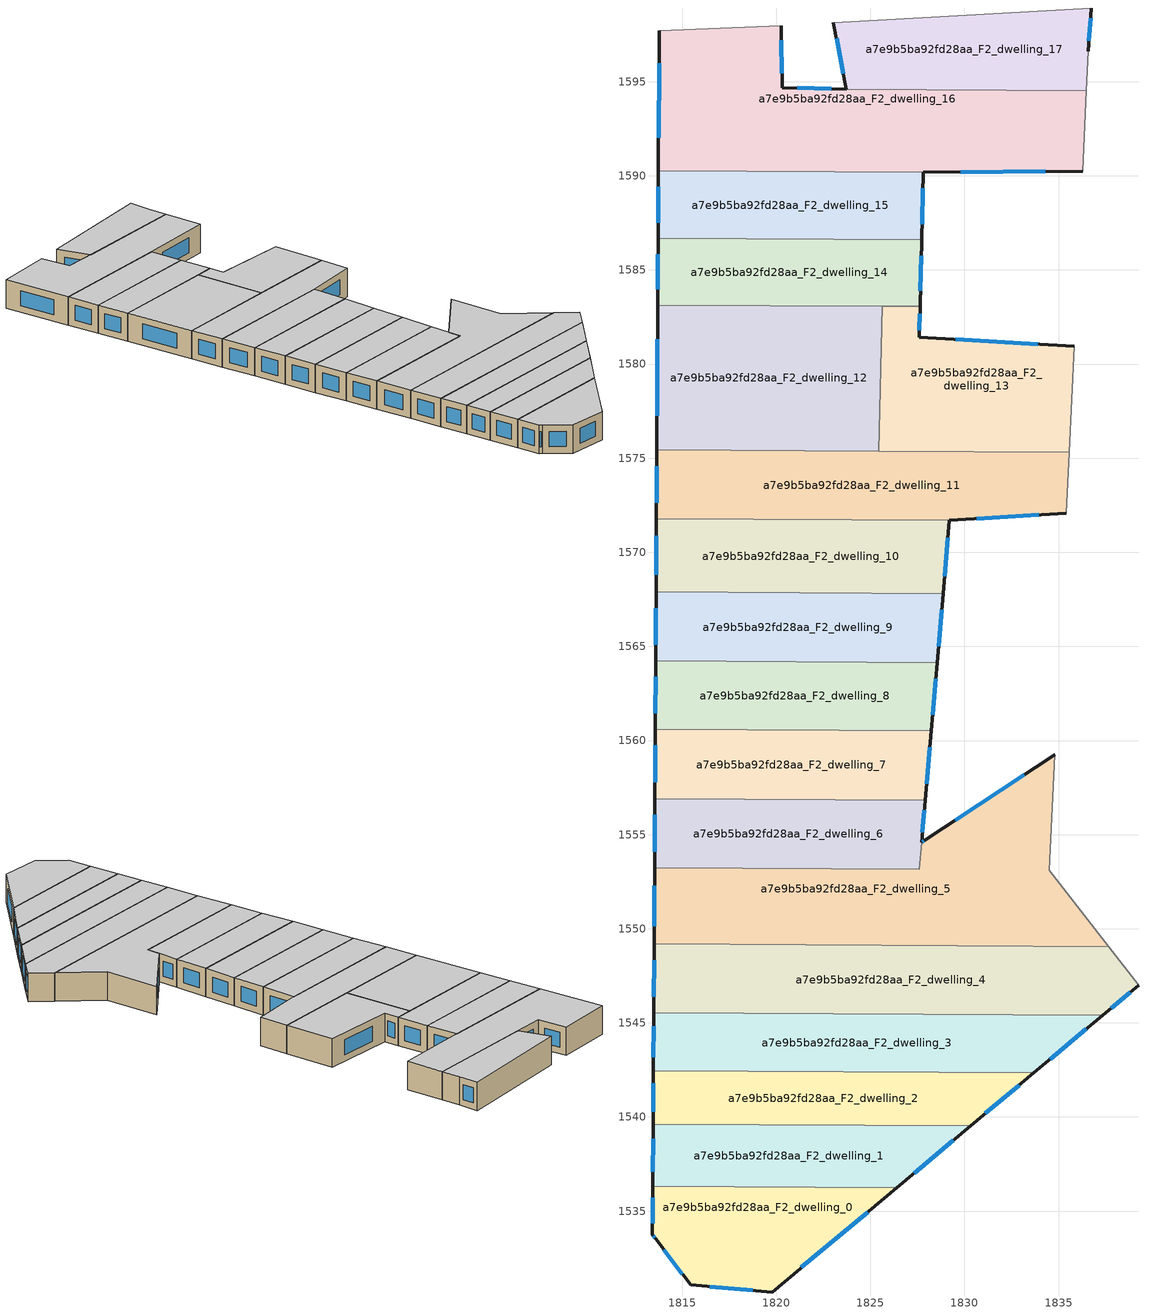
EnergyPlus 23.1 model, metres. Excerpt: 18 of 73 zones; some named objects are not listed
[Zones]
a7e9b5ba92fd28aa_F2_dwelling_0
 floor to a7e9b5ba92fd28aa_F1_dwelling_0 (EU_floor_Construction): 1826.41,1536.25 1819.78,1530.7 1815.46,1531.08 1813.6,1533.53 1813.43,1533.74 1813.44,1536.33 z6
 wall outside (EU_wall_Construction): 1813.44,1536.33 1813.43,1533.74 1813.6,1533.53 1815.46,1531.08 1819.78,1530.7 1826.41,1536.25 z6:9
 wall to a7e9b5ba92fd28aa_F2_dwelling_1 (EU_wall_Construction): 1826.41,1536.25 1813.44,1536.33 z6:9
 window (EU_Window_Construction): 1821.34,1532.01 1824.85,1534.95 / 1816.47,1530.99 1818.77,1530.79 / 1814.03,1532.95 1815.02,1531.65 / 1813.47,1533.69 1813.56,1533.58 / 1813.44,1535.72 1813.43,1534.35 z6.7:8.3
 ceiling to a7e9b5ba92fd28aa_F3_dwelling_0 (EU_floor_Construction): 1826.41,1536.25 1813.44,1536.33 1813.43,1533.74 1813.6,1533.53 1815.46,1531.08 1819.78,1530.7 z9
a7e9b5ba92fd28aa_F2_dwelling_1
 floor to a7e9b5ba92fd28aa_F1_dwelling_1 (EU_floor_Construction): 1830.33,1539.53 1826.41,1536.25 1813.44,1536.33 1813.46,1539.63 z6
 wall outside (EU_wall_Construction): 1826.41,1536.25 1830.33,1539.53 / 1813.46,1539.63 1813.44,1536.33 z6:9
 wall to a7e9b5ba92fd28aa_F2_dwelling_2 (EU_wall_Construction): 1830.33,1539.53 1813.46,1539.63 z6:9
 window (EU_Window_Construction): 1827.33,1537.02 1829.41,1538.76 / 1813.46,1538.85 1813.45,1537.1 z6.7:8.3
 ceiling to a7e9b5ba92fd28aa_F3_dwelling_1 (EU_floor_Construction): 1830.33,1539.53 1813.46,1539.63 1813.44,1536.33 1826.41,1536.25 z9
a7e9b5ba92fd28aa_F2_dwelling_10
 floor to a7e9b5ba92fd28aa_F1_dwelling_10 (EU_floor_Construction): 1829.2,1571.69 1828.87,1567.8 1813.62,1567.89 1813.64,1571.78 z6
 wall outside (EU_wall_Construction): 1813.64,1571.78 1813.62,1567.89 / 1828.87,1567.8 1829.2,1571.69 z6:9
 wall to a7e9b5ba92fd28aa_F2_dwelling_9 (EU_wall_Construction): 1813.62,1567.89 1828.87,1567.8 z6:9
 wall to a7e9b5ba92fd28aa_F2_dwelling_11 (EU_wall_Construction): 1829.2,1571.69 1813.64,1571.78 z6:9
 window (EU_Window_Construction): 1813.64,1570.87 1813.63,1568.8 / 1828.94,1568.72 1829.12,1570.78 z6.7:8.3
 ceiling to a7e9b5ba92fd28aa_F3_dwelling_10 (EU_floor_Construction): 1828.87,1567.8 1829.2,1571.69 1813.64,1571.78 1813.62,1567.89 z9
a7e9b5ba92fd28aa_F2_dwelling_11
 floor to a7e9b5ba92fd28aa_F1_dwelling_11 (EU_floor_Construction): 1835.57,1575.32 1835.41,1572.08 1829.2,1571.69 1813.64,1571.78 1813.66,1575.44 z6
 wall outside (EU_wall_Construction): 1829.2,1571.69 1835.41,1572.08 / 1813.66,1575.44 1813.64,1571.78 z6:9
 wall adiabatic (EU_wall_Construction): 1835.41,1572.08 1835.57,1575.32 z6:9
 wall to a7e9b5ba92fd28aa_F2_dwelling_12 (EU_wall_Construction): 1825.45,1575.37 1813.66,1575.44 z6:9
 wall to a7e9b5ba92fd28aa_F2_dwelling_13 (EU_wall_Construction): 1835.57,1575.32 1825.45,1575.38 z6:9
 window (EU_Window_Construction): 1830.66,1571.78 1833.95,1571.99 / 1813.66,1574.58 1813.65,1572.64 z6.7:8.3
 ceiling to a7e9b5ba92fd28aa_F3_dwelling_11 (EU_floor_Construction): 1835.41,1572.08 1835.57,1575.32 1813.66,1575.44 1813.64,1571.78 1829.2,1571.69 z9
a7e9b5ba92fd28aa_F2_dwelling_12
 floor to a7e9b5ba92fd28aa_F1_dwelling_12 (EU_floor_Construction): 1825.64,1583.07 1825.45,1575.38 1813.66,1575.44 1813.71,1583.14 z6
 wall outside (EU_wall_Construction): 1813.71,1583.14 1813.66,1575.44 z6:9
 wall to a7e9b5ba92fd28aa_F2_dwelling_13 (EU_wall_Construction): 1825.45,1575.38 1825.64,1583.07 z6:9
 wall to a7e9b5ba92fd28aa_F2_dwelling_14 (EU_wall_Construction): 1825.64,1583.07 1813.71,1583.14 z6:9
 window (EU_Window_Construction): 1813.7,1581.33 1813.67,1577.25 z6.7:8.3
 ceiling to a7e9b5ba92fd28aa_F3_dwelling_12 (EU_floor_Construction): 1825.45,1575.38 1825.64,1583.07 1813.71,1583.14 1813.66,1575.44 z9
a7e9b5ba92fd28aa_F2_dwelling_13
 floor to a7e9b5ba92fd28aa_F1_dwelling_13 (EU_floor_Construction): 1835.84,1580.96 1835.57,1575.32 1825.45,1575.38 1825.64,1583.07 1827.64,1583.06 1827.6,1581.42 z6
 wall outside (EU_wall_Construction): 1835.84,1580.96 1827.6,1581.42 1827.64,1583.06 z6:9
 wall adiabatic (EU_wall_Construction): 1835.57,1575.32 1835.84,1580.96 z6:9
 wall to a7e9b5ba92fd28aa_F2_dwelling_14 (EU_wall_Construction): 1827.64,1583.06 1825.64,1583.07 z6:9
 window (EU_Window_Construction): 1827.61,1581.8 1827.63,1582.67 / 1833.9,1581.06 1829.54,1581.31 z6.7:8.3
 ceiling to a7e9b5ba92fd28aa_F3_dwelling_13 (EU_floor_Construction): 1835.57,1575.32 1835.84,1580.96 1827.6,1581.42 1827.64,1583.06 1825.64,1583.07 1825.45,1575.38 z9
a7e9b5ba92fd28aa_F2_dwelling_14
 floor to a7e9b5ba92fd28aa_F1_dwelling_14 (EU_floor_Construction): 1827.73,1586.59 1827.64,1583.06 1813.71,1583.14 1813.73,1586.67 z6
 wall outside (EU_wall_Construction): 1813.73,1586.67 1813.71,1583.14 / 1827.64,1583.06 1827.73,1586.59 z6:9
 wall to a7e9b5ba92fd28aa_F2_dwelling_15 (EU_wall_Construction): 1827.73,1586.59 1813.73,1586.67 z6:9
 window (EU_Window_Construction): 1813.72,1585.84 1813.71,1583.97 / 1827.66,1583.89 1827.71,1585.76 z6.7:8.3
 ceiling to a7e9b5ba92fd28aa_F3_dwelling_14 (EU_floor_Construction): 1827.64,1583.06 1827.73,1586.59 1813.73,1586.67 1813.71,1583.14 z9
a7e9b5ba92fd28aa_F2_dwelling_15
 floor to a7e9b5ba92fd28aa_F1_dwelling_15 (EU_floor_Construction): 1827.82,1590.18 1827.73,1586.59 1813.73,1586.67 1813.75,1590.26 z6
 wall outside (EU_wall_Construction): 1813.75,1590.26 1813.73,1586.67 / 1827.73,1586.59 1827.82,1590.18 z6:9
 wall to a7e9b5ba92fd28aa_F2_dwelling_16 (EU_wall_Construction): 1827.82,1590.18 1813.75,1590.26 z6:9
 window (EU_Window_Construction): 1813.74,1589.42 1813.73,1587.51 / 1827.75,1587.44 1827.8,1589.34 z6.7:8.3
 ceiling to a7e9b5ba92fd28aa_F3_dwelling_15 (EU_floor_Construction): 1827.73,1586.59 1827.82,1590.18 1813.75,1590.26 1813.73,1586.67 z9
a7e9b5ba92fd28aa_F2_dwelling_16
 floor to a7e9b5ba92fd28aa_F1_dwelling_16 (EU_floor_Construction): 1836.48,1594.53 1836.28,1590.25 1827.82,1590.18 1813.75,1590.26 1813.79,1597.72 1820.27,1597.98 1820.32,1594.68 1823.73,1594.6 z6
 wall outside (EU_wall_Construction): 1813.79,1597.72 1813.75,1590.26 / 1823.73,1594.6 1820.32,1594.68 1820.27,1597.98 / 1827.82,1590.18 1836.28,1590.25 z6:9
 wall adiabatic (EU_wall_Construction): 1820.27,1597.98 1813.79,1597.72 / 1836.28,1590.25 1836.48,1594.53 z6:9
 wall to a7e9b5ba92fd28aa_F2_dwelling_17 (EU_wall_Construction): 1836.48,1594.53 1823.73,1594.6 z6:9
 window (EU_Window_Construction): 1813.78,1595.97 1813.76,1592.01 / 1820.31,1595.46 1820.28,1597.2 / 1822.93,1594.62 1821.12,1594.67 / 1829.81,1590.2 1834.29,1590.24 z6.7:8.3
 ceiling to a7e9b5ba92fd28aa_F3_dwelling_16 (EU_floor_Construction): 1836.28,1590.25 1836.48,1594.53 1823.73,1594.6 1820.32,1594.68 1820.27,1597.98 1813.79,1597.72 1813.75,1590.26 1827.82,1590.18 z9
a7e9b5ba92fd28aa_F2_dwelling_17
 floor to a7e9b5ba92fd28aa_F1_dwelling_17 (EU_floor_Construction): 1836.74,1598.91 1836.58,1596.63 1836.48,1594.53 1823.73,1594.6 1823.04,1598.13 z6
 wall outside (EU_wall_Construction): 1823.04,1598.13 1823.73,1594.6 / 1836.58,1596.63 1836.74,1598.91 z6:9
 wall adiabatic (EU_wall_Construction): 1836.48,1594.53 1836.58,1596.63 / 1836.74,1598.91 1823.04,1598.13 z6:9
 window (EU_Window_Construction): 1823.21,1597.3 1823.57,1595.43 / 1836.62,1597.16 1836.7,1598.38 z6.7:8.3
 ceiling to a7e9b5ba92fd28aa_F3_dwelling_17 (EU_floor_Construction): 1836.48,1594.53 1836.58,1596.63 1836.74,1598.91 1823.04,1598.13 1823.73,1594.6 z9
a7e9b5ba92fd28aa_F2_dwelling_2
 floor to a7e9b5ba92fd28aa_F1_dwelling_2 (EU_floor_Construction): 1833.69,1542.35 1830.33,1539.53 1813.46,1539.63 1813.48,1542.46 z6
 wall outside (EU_wall_Construction): 1830.33,1539.53 1833.69,1542.35 / 1813.48,1542.46 1813.46,1539.63 z6:9
 wall to a7e9b5ba92fd28aa_F2_dwelling_3 (EU_wall_Construction): 1833.69,1542.35 1813.48,1542.46 z6:9
 window (EU_Window_Construction): 1831.12,1540.19 1832.9,1541.68 / 1813.47,1541.79 1813.47,1540.29 z6.7:8.3
 ceiling to a7e9b5ba92fd28aa_F3_dwelling_2 (EU_floor_Construction): 1833.69,1542.35 1813.48,1542.46 1813.46,1539.63 1830.33,1539.53 z9
a7e9b5ba92fd28aa_F2_dwelling_3
 floor to a7e9b5ba92fd28aa_F1_dwelling_3 (EU_floor_Construction): 1837.34,1545.4 1833.69,1542.35 1813.48,1542.46 1813.49,1545.54 z6
 wall outside (EU_wall_Construction): 1813.49,1545.54 1813.48,1542.46 / 1833.69,1542.35 1837.34,1545.4 z6:9
 wall to a7e9b5ba92fd28aa_F2_dwelling_4 (EU_wall_Construction): 1837.34,1545.4 1813.49,1545.54 z6:9
 window (EU_Window_Construction): 1813.49,1544.81 1813.48,1543.18 / 1834.55,1543.06 1836.49,1544.69 z6.7:8.3
 ceiling to a7e9b5ba92fd28aa_F3_dwelling_3 (EU_floor_Construction): 1837.34,1545.4 1813.49,1545.54 1813.48,1542.46 1833.69,1542.35 z9
a7e9b5ba92fd28aa_F2_dwelling_4
 floor to a7e9b5ba92fd28aa_F1_dwelling_4 (EU_floor_Construction): 1837.66,1549.06 1839.25,1547 1837.34,1545.4 1813.49,1545.54 1813.52,1549.19 z6
 wall outside (EU_wall_Construction): 1837.34,1545.4 1839.25,1547 / 1813.52,1549.19 1813.49,1545.54 z6:9
 wall to a7e9b5ba92fd28aa_F2_dwelling_5 (EU_wall_Construction): 1837.66,1549.06 1813.52,1549.19 z6:9
 wall adiabatic (EU_wall_Construction): 1839.25,1547 1837.66,1549.06 z6:9
 window (EU_Window_Construction): 1837.79,1545.78 1838.8,1546.62 / 1813.51,1548.33 1813.5,1546.4 z6.7:8.3
 ceiling to a7e9b5ba92fd28aa_F3_dwelling_4 (EU_floor_Construction): 1839.25,1547 1837.66,1549.06 1813.52,1549.19 1813.49,1545.54 1837.34,1545.4 z9
a7e9b5ba92fd28aa_F2_dwelling_5
 floor to a7e9b5ba92fd28aa_F1_dwelling_5 (EU_floor_Construction): 1834.81,1559.24 1834.51,1553.11 1837.66,1549.06 1813.52,1549.19 1813.54,1553.23 1827.6,1553.15 1827.73,1554.59 1827.89,1554.7 z6
 wall outside (EU_wall_Construction): 1834.81,1559.24 1827.89,1554.7 1827.73,1554.59 / 1813.54,1553.23 1813.52,1549.19 z6:9
 wall adiabatic (EU_wall_Construction): 1837.66,1549.06 1834.51,1553.11 1834.81,1559.24 z6:9
 wall to a7e9b5ba92fd28aa_F2_dwelling_6 (EU_wall_Construction): 1827.73,1554.59 1827.6,1553.15 1813.54,1553.23 z6:9
 window (EU_Window_Construction): 1827.85,1554.67 1827.77,1554.62 / 1833.18,1558.17 1829.51,1555.76 / 1813.53,1552.28 1813.52,1550.14 z6.7:8.3
 ceiling to a7e9b5ba92fd28aa_F3_dwelling_5 (EU_floor_Construction): 1837.66,1549.06 1834.51,1553.11 1834.81,1559.24 1827.89,1554.7 1827.73,1554.59 1827.6,1553.15 1813.54,1553.23 1813.52,1549.19 z9
a7e9b5ba92fd28aa_F2_dwelling_6
 floor to a7e9b5ba92fd28aa_F1_dwelling_6 (EU_floor_Construction): 1827.92,1556.83 1827.73,1554.6 1827.6,1553.15 1813.54,1553.23 1813.56,1556.91 z6
 wall outside (EU_wall_Construction): 1813.56,1556.91 1813.54,1553.23 / 1827.73,1554.6 1827.92,1556.83 z6:9
 wall to a7e9b5ba92fd28aa_F2_dwelling_7 (EU_wall_Construction): 1827.92,1556.83 1813.56,1556.91 z6:9
 window (EU_Window_Construction): 1813.55,1556.04 1813.54,1554.09 / 1827.77,1555.12 1827.88,1556.3 z6.7:8.3
 ceiling to a7e9b5ba92fd28aa_F3_dwelling_6 (EU_floor_Construction): 1827.6,1553.15 1827.73,1554.6 1827.92,1556.83 1813.56,1556.91 1813.54,1553.23 z9
a7e9b5ba92fd28aa_F2_dwelling_7
 floor to a7e9b5ba92fd28aa_F1_dwelling_7 (EU_floor_Construction): 1828.24,1560.52 1827.92,1556.83 1813.56,1556.91 1813.58,1560.61 z6
 wall outside (EU_wall_Construction): 1827.92,1556.83 1828.24,1560.52 / 1813.58,1560.61 1813.56,1556.91 z6:9
 wall to a7e9b5ba92fd28aa_F2_dwelling_8 (EU_wall_Construction): 1828.24,1560.52 1813.58,1560.61 z6:9
 window (EU_Window_Construction): 1828,1557.7 1828.16,1559.66 / 1813.58,1559.74 1813.56,1557.78 z6.7:8.3
 ceiling to a7e9b5ba92fd28aa_F3_dwelling_7 (EU_floor_Construction): 1827.92,1556.83 1828.24,1560.52 1813.58,1560.61 1813.56,1556.91 z9
a7e9b5ba92fd28aa_F2_dwelling_8
 floor to a7e9b5ba92fd28aa_F1_dwelling_8 (EU_floor_Construction): 1828.55,1564.14 1828.24,1560.52 1813.58,1560.61 1813.6,1564.23 z6
 wall outside (EU_wall_Construction): 1813.6,1564.23 1813.58,1560.61 / 1828.24,1560.52 1828.55,1564.14 z6:9
 wall to a7e9b5ba92fd28aa_F2_dwelling_9 (EU_wall_Construction): 1828.55,1564.14 1813.6,1564.23 z6:9
 window (EU_Window_Construction): 1813.6,1563.38 1813.58,1561.46 / 1828.31,1561.37 1828.48,1563.29 z6.7:8.3
 ceiling to a7e9b5ba92fd28aa_F3_dwelling_8 (EU_floor_Construction): 1828.24,1560.52 1828.55,1564.14 1813.6,1564.23 1813.58,1560.61 z9
a7e9b5ba92fd28aa_F2_dwelling_9
 floor to a7e9b5ba92fd28aa_F1_dwelling_9 (EU_floor_Construction): 1828.87,1567.8 1828.55,1564.14 1813.6,1564.23 1813.62,1567.89 z6
 wall outside (EU_wall_Construction): 1813.62,1567.89 1813.6,1564.23 / 1828.55,1564.14 1828.87,1567.8 z6:9
 window (EU_Window_Construction): 1813.62,1567.03 1813.6,1565.09 / 1828.62,1565 1828.79,1566.95 z6.7:8.3
 ceiling to a7e9b5ba92fd28aa_F3_dwelling_9 (EU_floor_Construction): 1828.55,1564.14 1828.87,1567.8 1813.62,1567.89 1813.6,1564.23 z9
[Building]
EU S2 Campaign: North Axis=0; Terrain=City; Solar Distribution=FullExterior
[Site:Location]
Budapest.Ferenc.Liszt.Intl.AP: Latitude=47.437; Longitude=19.256; Time Zone=1; Elevation=185
[SizingPeriod:WeatherFileDays]
AnnualSizingPeriod: Begin Month=1; Begin Day of Month=1; End Month=12; End Day of Month=31; Day of Week for Start Day=Monday; Use Weather File Daylight Saving Period=No; Use Weather File Rain and Snow Indicators=No
[MATERIAL]
EU_InternalMass_Material: Roughness=MediumRough; Thickness=0.1; Conductivity=1; Density=1800; Specific Heat=900; Thermal Absorptance=0.9; Solar Absorptance=0.7; Visible Absorptance=0.7
[MATERIAL:NOMASS] Roughness=MediumRough; Thermal Absorptance=0.9; Solar Absorptance=0.7; Visible Absorptance=0.7
Name | Thermal Resistance
EU_wall_NoMass | 0.832559
EU_floor_NoMass | 0.872794
[WINDOWMATERIAL:SIMPLEGLAZINGSYSTEM]
EU_Window_SimpleGlazing: UFactor=2.79869; Solar Heat Gain Coefficient=0.75; Visible Transmittance=0.75
[CONSTRUCTION]
EU_wall_Construction: EU_wall_NoMass
EU_floor_Construction: EU_floor_NoMass
EU_Window_Construction: EU_Window_SimpleGlazing
EU_InternalMass_Construction: EU_InternalMass_Material
[ZONE] Type=1; Multiplier=1; Ceiling Height=autocalculate; Floor Area=autocalculate; Part of Total Floor Area=Yes
Name | Volume
a7e9b5ba92fd28aa_F2_dwelling_0 | 149.472
a7e9b5ba92fd28aa_F2_dwelling_1 | 147.722
a7e9b5ba92fd28aa_F2_dwelling_10 | 179.62
a7e9b5ba92fd28aa_F2_dwelling_11 | 235.896
a7e9b5ba92fd28aa_F2_dwelling_12 | 273.875
a7e9b5ba92fd28aa_F2_dwelling_13 | 189.644
a7e9b5ba92fd28aa_F2_dwelling_14 | 148.165
a7e9b5ba92fd28aa_F2_dwelling_15 | 151.334
a7e9b5ba92fd28aa_F2_dwelling_16 | 359.664
a7e9b5ba92fd28aa_F2_dwelling_17 | 157.065
a7e9b5ba92fd28aa_F2_dwelling_2 | 157.625
a7e9b5ba92fd28aa_F2_dwelling_3 | 203.384
a7e9b5ba92fd28aa_F2_dwelling_4 | 272.795
a7e9b5ba92fd28aa_F2_dwelling_5 | 351.172
a7e9b5ba92fd28aa_F2_dwelling_6 | 156.892
a7e9b5ba92fd28aa_F2_dwelling_7 | 160.934
a7e9b5ba92fd28aa_F2_dwelling_8 | 160.912
a7e9b5ba92fd28aa_F2_dwelling_9 | 165.909
[INTERNALMASS] Construction=EU_InternalMass_Construction
Name | Zone or ZoneList | Surface Area
a7e9b5ba92fd28aa_F2_dwelling_0_EU_InternalMass | a7e9b5ba92fd28aa_F2_dwelling_0 | 49.8254
a7e9b5ba92fd28aa_F2_dwelling_1_EU_InternalMass | a7e9b5ba92fd28aa_F2_dwelling_1 | 49.2408
a7e9b5ba92fd28aa_F2_dwelling_2_EU_InternalMass | a7e9b5ba92fd28aa_F2_dwelling_2 | 52.5412
a7e9b5ba92fd28aa_F2_dwelling_3_EU_InternalMass | a7e9b5ba92fd28aa_F2_dwelling_3 | 67.795
a7e9b5ba92fd28aa_F2_dwelling_4_EU_InternalMass | a7e9b5ba92fd28aa_F2_dwelling_4 | 90.9317
a7e9b5ba92fd28aa_F2_dwelling_5_EU_InternalMass | a7e9b5ba92fd28aa_F2_dwelling_5 | 117.059
a7e9b5ba92fd28aa_F2_dwelling_6_EU_InternalMass | a7e9b5ba92fd28aa_F2_dwelling_6 | 52.3005
a7e9b5ba92fd28aa_F2_dwelling_7_EU_InternalMass | a7e9b5ba92fd28aa_F2_dwelling_7 | 53.6468
a7e9b5ba92fd28aa_F2_dwelling_8_EU_InternalMass | a7e9b5ba92fd28aa_F2_dwelling_8 | 53.6375
a7e9b5ba92fd28aa_F2_dwelling_9_EU_InternalMass | a7e9b5ba92fd28aa_F2_dwelling_9 | 55.3032
a7e9b5ba92fd28aa_F2_dwelling_10_EU_InternalMass | a7e9b5ba92fd28aa_F2_dwelling_10 | 59.8733
a7e9b5ba92fd28aa_F2_dwelling_11_EU_InternalMass | a7e9b5ba92fd28aa_F2_dwelling_11 | 78.6321
a7e9b5ba92fd28aa_F2_dwelling_12_EU_InternalMass | a7e9b5ba92fd28aa_F2_dwelling_12 | 91.2872
a7e9b5ba92fd28aa_F2_dwelling_13_EU_InternalMass | a7e9b5ba92fd28aa_F2_dwelling_13 | 63.2181
a7e9b5ba92fd28aa_F2_dwelling_14_EU_InternalMass | a7e9b5ba92fd28aa_F2_dwelling_14 | 49.3883
a7e9b5ba92fd28aa_F2_dwelling_15_EU_InternalMass | a7e9b5ba92fd28aa_F2_dwelling_15 | 50.4448
a7e9b5ba92fd28aa_F2_dwelling_16_EU_InternalMass | a7e9b5ba92fd28aa_F2_dwelling_16 | 119.887
a7e9b5ba92fd28aa_F2_dwelling_17_EU_InternalMass | a7e9b5ba92fd28aa_F2_dwelling_17 | 52.3553
[OTHEREQUIPMENT] Fuel Type=Electricity; Design Level Calculation Method=Watts/Area; Power per Zone Floor Area=1; Fraction Latent=0; Fraction Radiant=0; Fraction Lost=0; Carbon Dioxide Generation Rate=0; EndUse Subcategory=EU_Step8_InternalGains
Name | Zone or ZoneList or Space or SpaceList | Schedule
EU_Step8_InternalGain_a7e9b5ba92fd28aa_F2_dwelling_0_f000 | a7e9b5ba92fd28aa_F2_dwelling_0 | EU_Step8_GainSchedule_a7e9b5ba92fd28aa_F2_dwelling_0_f000
EU_Step8_InternalGain_a7e9b5ba92fd28aa_F2_dwelling_1_f000 | a7e9b5ba92fd28aa_F2_dwelling_1 | EU_Step8_GainSchedule_a7e9b5ba92fd28aa_F2_dwelling_1_f000
EU_Step8_InternalGain_a7e9b5ba92fd28aa_F2_dwelling_2_f000 | a7e9b5ba92fd28aa_F2_dwelling_2 | EU_Step8_GainSchedule_a7e9b5ba92fd28aa_F2_dwelling_2_f000
EU_Step8_InternalGain_a7e9b5ba92fd28aa_F2_dwelling_3_f000 | a7e9b5ba92fd28aa_F2_dwelling_3 | EU_Step8_GainSchedule_a7e9b5ba92fd28aa_F2_dwelling_3_f000
EU_Step8_InternalGain_a7e9b5ba92fd28aa_F2_dwelling_4_f000 | a7e9b5ba92fd28aa_F2_dwelling_4 | EU_Step8_GainSchedule_a7e9b5ba92fd28aa_F2_dwelling_4_f000
EU_Step8_InternalGain_a7e9b5ba92fd28aa_F2_dwelling_5_f000 | a7e9b5ba92fd28aa_F2_dwelling_5 | EU_Step8_GainSchedule_a7e9b5ba92fd28aa_F2_dwelling_5_f000
EU_Step8_InternalGain_a7e9b5ba92fd28aa_F2_dwelling_6_f000 | a7e9b5ba92fd28aa_F2_dwelling_6 | EU_Step8_GainSchedule_a7e9b5ba92fd28aa_F2_dwelling_6_f000
EU_Step8_InternalGain_a7e9b5ba92fd28aa_F2_dwelling_7_f000 | a7e9b5ba92fd28aa_F2_dwelling_7 | EU_Step8_GainSchedule_a7e9b5ba92fd28aa_F2_dwelling_7_f000
EU_Step8_InternalGain_a7e9b5ba92fd28aa_F2_dwelling_8_f000 | a7e9b5ba92fd28aa_F2_dwelling_8 | EU_Step8_GainSchedule_a7e9b5ba92fd28aa_F2_dwelling_8_f000
EU_Step8_InternalGain_a7e9b5ba92fd28aa_F2_dwelling_9_f000 | a7e9b5ba92fd28aa_F2_dwelling_9 | EU_Step8_GainSchedule_a7e9b5ba92fd28aa_F2_dwelling_9_f000
EU_Step8_InternalGain_a7e9b5ba92fd28aa_F2_dwelling_10_f000 | a7e9b5ba92fd28aa_F2_dwelling_10 | EU_Step8_GainSchedule_a7e9b5ba92fd28aa_F2_dwelling_10_f000
EU_Step8_InternalGain_a7e9b5ba92fd28aa_F2_dwelling_11_f000 | a7e9b5ba92fd28aa_F2_dwelling_11 | EU_Step8_GainSchedule_a7e9b5ba92fd28aa_F2_dwelling_11_f000
EU_Step8_InternalGain_a7e9b5ba92fd28aa_F2_dwelling_12_f000 | a7e9b5ba92fd28aa_F2_dwelling_12 | EU_Step8_GainSchedule_a7e9b5ba92fd28aa_F2_dwelling_12_f000
EU_Step8_InternalGain_a7e9b5ba92fd28aa_F2_dwelling_13_f000 | a7e9b5ba92fd28aa_F2_dwelling_13 | EU_Step8_GainSchedule_a7e9b5ba92fd28aa_F2_dwelling_13_f000
EU_Step8_InternalGain_a7e9b5ba92fd28aa_F2_dwelling_14_f000 | a7e9b5ba92fd28aa_F2_dwelling_14 | EU_Step8_GainSchedule_a7e9b5ba92fd28aa_F2_dwelling_14_f000
EU_Step8_InternalGain_a7e9b5ba92fd28aa_F2_dwelling_15_f000 | a7e9b5ba92fd28aa_F2_dwelling_15 | EU_Step8_GainSchedule_a7e9b5ba92fd28aa_F2_dwelling_15_f000
EU_Step8_InternalGain_a7e9b5ba92fd28aa_F2_dwelling_16_f000 | a7e9b5ba92fd28aa_F2_dwelling_16 | EU_Step8_GainSchedule_a7e9b5ba92fd28aa_F2_dwelling_16_f000
EU_Step8_InternalGain_a7e9b5ba92fd28aa_F2_dwelling_17_f000 | a7e9b5ba92fd28aa_F2_dwelling_17 | EU_Step8_GainSchedule_a7e9b5ba92fd28aa_F2_dwelling_17_f000
[ZONEVENTILATION:DESIGNFLOWRATE] Schedule=EU_AlwaysOn; Design Flow Rate Calculation Method=AirChanges/Hour; Air Changes per Hour=0.475469; Ventilation Type=Natural; Fan Pressure Rise=0; Fan Total Efficiency=1; Constant Term Coefficient=1; Temperature Term Coefficient=0; Velocity Term Coefficient=0; Velocity Squared Term Coefficient=0; Minimum Indoor Temperature=-100; Maximum Indoor Temperature=100; Delta Temperature=-100; Minimum Outdoor Temperature=-100; Maximum Outdoor Temperature=100; Maximum Wind Speed=40
Name | Zone or ZoneList or Space or SpaceList
EU_ConstantAir_a7e9b5ba92fd28aa_F2_dwelling_0 | a7e9b5ba92fd28aa_F2_dwelling_0
EU_ConstantAir_a7e9b5ba92fd28aa_F2_dwelling_1 | a7e9b5ba92fd28aa_F2_dwelling_1
EU_ConstantAir_a7e9b5ba92fd28aa_F2_dwelling_2 | a7e9b5ba92fd28aa_F2_dwelling_2
EU_ConstantAir_a7e9b5ba92fd28aa_F2_dwelling_3 | a7e9b5ba92fd28aa_F2_dwelling_3
EU_ConstantAir_a7e9b5ba92fd28aa_F2_dwelling_4 | a7e9b5ba92fd28aa_F2_dwelling_4
EU_ConstantAir_a7e9b5ba92fd28aa_F2_dwelling_5 | a7e9b5ba92fd28aa_F2_dwelling_5
EU_ConstantAir_a7e9b5ba92fd28aa_F2_dwelling_6 | a7e9b5ba92fd28aa_F2_dwelling_6
EU_ConstantAir_a7e9b5ba92fd28aa_F2_dwelling_7 | a7e9b5ba92fd28aa_F2_dwelling_7
EU_ConstantAir_a7e9b5ba92fd28aa_F2_dwelling_8 | a7e9b5ba92fd28aa_F2_dwelling_8
EU_ConstantAir_a7e9b5ba92fd28aa_F2_dwelling_9 | a7e9b5ba92fd28aa_F2_dwelling_9
EU_ConstantAir_a7e9b5ba92fd28aa_F2_dwelling_10 | a7e9b5ba92fd28aa_F2_dwelling_10
EU_ConstantAir_a7e9b5ba92fd28aa_F2_dwelling_11 | a7e9b5ba92fd28aa_F2_dwelling_11
EU_ConstantAir_a7e9b5ba92fd28aa_F2_dwelling_12 | a7e9b5ba92fd28aa_F2_dwelling_12
EU_ConstantAir_a7e9b5ba92fd28aa_F2_dwelling_13 | a7e9b5ba92fd28aa_F2_dwelling_13
EU_ConstantAir_a7e9b5ba92fd28aa_F2_dwelling_14 | a7e9b5ba92fd28aa_F2_dwelling_14
EU_ConstantAir_a7e9b5ba92fd28aa_F2_dwelling_15 | a7e9b5ba92fd28aa_F2_dwelling_15
EU_ConstantAir_a7e9b5ba92fd28aa_F2_dwelling_16 | a7e9b5ba92fd28aa_F2_dwelling_16
EU_ConstantAir_a7e9b5ba92fd28aa_F2_dwelling_17 | a7e9b5ba92fd28aa_F2_dwelling_17
[HVACTEMPLATE:ZONE:IDEALLOADSAIRSYSTEM] System Availability Schedule=EU_AlwaysOn; Maximum Heating Supply Air Temperature=50; Minimum Cooling Supply Air Temperature=13; Maximum Heating Supply Air Humidity Ratio=0.0156; Minimum Cooling Supply Air Humidity Ratio=0.0077; Heating Limit=NoLimit; Cooling Limit=NoLimit; Heating Availability Schedule=EU_AlwaysOn; Cooling Availability Schedule=EU_CoolingOff; Dehumidification Control Type=ConstantSensibleHeatRatio; Cooling Sensible Heat Ratio=0.7; Dehumidification Setpoint=60; Humidification Control Type=None; Humidification Setpoint=30; Outdoor Air Method=None; Outdoor Air Flow Rate per Person=0.00944; Outdoor Air Flow Rate per Zone Floor Area=0; Outdoor Air Flow Rate per Zone=0; Demand Controlled Ventilation Type=None; Outdoor Air Economizer Type=NoEconomizer; Heat Recovery Type=None; Sensible Heat Recovery Effectiveness=0.7; Latent Heat Recovery Effectiveness=0.65
Name | Template Thermostat
a7e9b5ba92fd28aa_F2_dwelling_0 | EU_HeatOnly_a7e9b5ba92fd28aa_F2_dwelling_0
a7e9b5ba92fd28aa_F2_dwelling_1 | EU_HeatOnly_a7e9b5ba92fd28aa_F2_dwelling_1
a7e9b5ba92fd28aa_F2_dwelling_2 | EU_HeatOnly_a7e9b5ba92fd28aa_F2_dwelling_2
a7e9b5ba92fd28aa_F2_dwelling_3 | EU_HeatOnly_a7e9b5ba92fd28aa_F2_dwelling_3
a7e9b5ba92fd28aa_F2_dwelling_4 | EU_HeatOnly_a7e9b5ba92fd28aa_F2_dwelling_4
a7e9b5ba92fd28aa_F2_dwelling_5 | EU_HeatOnly_a7e9b5ba92fd28aa_F2_dwelling_5
a7e9b5ba92fd28aa_F2_dwelling_6 | EU_HeatOnly_a7e9b5ba92fd28aa_F2_dwelling_6
a7e9b5ba92fd28aa_F2_dwelling_7 | EU_HeatOnly_a7e9b5ba92fd28aa_F2_dwelling_7
a7e9b5ba92fd28aa_F2_dwelling_8 | EU_HeatOnly_a7e9b5ba92fd28aa_F2_dwelling_8
a7e9b5ba92fd28aa_F2_dwelling_9 | EU_HeatOnly_a7e9b5ba92fd28aa_F2_dwelling_9
a7e9b5ba92fd28aa_F2_dwelling_10 | EU_HeatOnly_a7e9b5ba92fd28aa_F2_dwelling_10
a7e9b5ba92fd28aa_F2_dwelling_11 | EU_HeatOnly_a7e9b5ba92fd28aa_F2_dwelling_11
a7e9b5ba92fd28aa_F2_dwelling_12 | EU_HeatOnly_a7e9b5ba92fd28aa_F2_dwelling_12
a7e9b5ba92fd28aa_F2_dwelling_13 | EU_HeatOnly_a7e9b5ba92fd28aa_F2_dwelling_13
a7e9b5ba92fd28aa_F2_dwelling_14 | EU_HeatOnly_a7e9b5ba92fd28aa_F2_dwelling_14
a7e9b5ba92fd28aa_F2_dwelling_15 | EU_HeatOnly_a7e9b5ba92fd28aa_F2_dwelling_15
a7e9b5ba92fd28aa_F2_dwelling_16 | EU_HeatOnly_a7e9b5ba92fd28aa_F2_dwelling_16
a7e9b5ba92fd28aa_F2_dwelling_17 | EU_HeatOnly_a7e9b5ba92fd28aa_F2_dwelling_17
[SIZING:ZONE] Zone Cooling Design Supply Air Temperature Input Method=SupplyAirTemperature; Zone Cooling Design Supply Air Temperature=13; Zone Heating Design Supply Air Temperature Input Method=SupplyAirTemperature; Zone Heating Design Supply Air Temperature=50; Zone Cooling Design Supply Air Humidity Ratio=0.008; Zone Heating Design Supply Air Humidity Ratio=0.008; Cooling Design Air Flow Method=DesignDay; Cooling Design Air Flow Rate=0; Cooling Minimum Air Flow per Zone Floor Area=0.000762; Cooling Minimum Air Flow=0; Cooling Minimum Air Flow Fraction=0.2; Heating Design Air Flow Method=DesignDay; Heating Design Air Flow Rate=0; Heating Maximum Air Flow per Zone Floor Area=0.002032; Heating Maximum Air Flow=0.141576; Heating Maximum Air Flow Fraction=0.3; Account for Dedicated Outdoor Air System=No; Dedicated Outdoor Air System Control Strategy=NeutralSupplyAir; Dedicated Outdoor Air Low Setpoint Temperature for Design=autosize; Dedicated Outdoor Air High Setpoint Temperature for Design=autosize; Zone Load Sizing Method=Sensible Load Only No Latent Load; Zone Latent Cooling Design Supply Air Humidity Ratio Input Method=HumidityRatioDifference; Zone Cooling Design Supply Air Humidity Ratio Difference=0.005; Zone Latent Heating Design Supply Air Humidity Ratio Input Method=HumidityRatioDifference; Zone Humidification Design Supply Air Humidity Ratio Difference=0.005
a7e9b5ba92fd28aa_F2_dwelling_0; a7e9b5ba92fd28aa_F2_dwelling_1; a7e9b5ba92fd28aa_F2_dwelling_2; a7e9b5ba92fd28aa_F2_dwelling_3; a7e9b5ba92fd28aa_F2_dwelling_4; a7e9b5ba92fd28aa_F2_dwelling_5; a7e9b5ba92fd28aa_F2_dwelling_6; a7e9b5ba92fd28aa_F2_dwelling_7; a7e9b5ba92fd28aa_F2_dwelling_8; a7e9b5ba92fd28aa_F2_dwelling_9; a7e9b5ba92fd28aa_F2_dwelling_10; a7e9b5ba92fd28aa_F2_dwelling_11; a7e9b5ba92fd28aa_F2_dwelling_12; a7e9b5ba92fd28aa_F2_dwelling_13; a7e9b5ba92fd28aa_F2_dwelling_14; a7e9b5ba92fd28aa_F2_dwelling_15; a7e9b5ba92fd28aa_F2_dwelling_16; a7e9b5ba92fd28aa_F2_dwelling_17
[SCHEDULE:CONSTANT]
Name | Hourly Value
EU_AlwaysOn | 1
EU_CoolingOff | 0
[SCHEDULE:FILE] Column Number=1; Rows to Skip at Top=0; Number of Hours of Data=8760; Column Separator=Comma; Interpolate to Timestep=No; Minutes per Item=60; Adjust Schedule for Daylight Savings=Yes
Name | File
EU_Step8_GainSchedule_a7e9b5ba92fd28aa_F2_dwelling_0_f000 | ../../schedules/a7e9b5ba92fd28aa/a7e9b5ba92fd28aa_F2_dwelling_0_f000_gain.csv
EU_Step8_GainSchedule_a7e9b5ba92fd28aa_F2_dwelling_1_f000 | ../../schedules/a7e9b5ba92fd28aa/a7e9b5ba92fd28aa_F2_dwelling_1_f000_gain.csv
EU_Step8_GainSchedule_a7e9b5ba92fd28aa_F2_dwelling_2_f000 | ../../schedules/a7e9b5ba92fd28aa/a7e9b5ba92fd28aa_F2_dwelling_2_f000_gain.csv
EU_Step8_GainSchedule_a7e9b5ba92fd28aa_F2_dwelling_3_f000 | ../../schedules/a7e9b5ba92fd28aa/a7e9b5ba92fd28aa_F2_dwelling_3_f000_gain.csv
EU_Step8_GainSchedule_a7e9b5ba92fd28aa_F2_dwelling_4_f000 | ../../schedules/a7e9b5ba92fd28aa/a7e9b5ba92fd28aa_F2_dwelling_4_f000_gain.csv
EU_Step8_GainSchedule_a7e9b5ba92fd28aa_F2_dwelling_5_f000 | ../../schedules/a7e9b5ba92fd28aa/a7e9b5ba92fd28aa_F2_dwelling_5_f000_gain.csv
EU_Step8_GainSchedule_a7e9b5ba92fd28aa_F2_dwelling_6_f000 | ../../schedules/a7e9b5ba92fd28aa/a7e9b5ba92fd28aa_F2_dwelling_6_f000_gain.csv
EU_Step8_GainSchedule_a7e9b5ba92fd28aa_F2_dwelling_7_f000 | ../../schedules/a7e9b5ba92fd28aa/a7e9b5ba92fd28aa_F2_dwelling_7_f000_gain.csv
EU_Step8_GainSchedule_a7e9b5ba92fd28aa_F2_dwelling_8_f000 | ../../schedules/a7e9b5ba92fd28aa/a7e9b5ba92fd28aa_F2_dwelling_8_f000_gain.csv
EU_Step8_GainSchedule_a7e9b5ba92fd28aa_F2_dwelling_9_f000 | ../../schedules/a7e9b5ba92fd28aa/a7e9b5ba92fd28aa_F2_dwelling_9_f000_gain.csv
EU_Step8_GainSchedule_a7e9b5ba92fd28aa_F2_dwelling_10_f000 | ../../schedules/a7e9b5ba92fd28aa/a7e9b5ba92fd28aa_F2_dwelling_10_f000_gain.csv
EU_Step8_GainSchedule_a7e9b5ba92fd28aa_F2_dwelling_11_f000 | ../../schedules/a7e9b5ba92fd28aa/a7e9b5ba92fd28aa_F2_dwelling_11_f000_gain.csv
EU_Step8_GainSchedule_a7e9b5ba92fd28aa_F2_dwelling_12_f000 | ../../schedules/a7e9b5ba92fd28aa/a7e9b5ba92fd28aa_F2_dwelling_12_f000_gain.csv
EU_Step8_GainSchedule_a7e9b5ba92fd28aa_F2_dwelling_13_f000 | ../../schedules/a7e9b5ba92fd28aa/a7e9b5ba92fd28aa_F2_dwelling_13_f000_gain.csv
EU_Step8_GainSchedule_a7e9b5ba92fd28aa_F2_dwelling_14_f000 | ../../schedules/a7e9b5ba92fd28aa/a7e9b5ba92fd28aa_F2_dwelling_14_f000_gain.csv
EU_Step8_GainSchedule_a7e9b5ba92fd28aa_F2_dwelling_15_f000 | ../../schedules/a7e9b5ba92fd28aa/a7e9b5ba92fd28aa_F2_dwelling_15_f000_gain.csv
EU_Step8_GainSchedule_a7e9b5ba92fd28aa_F2_dwelling_16_f000 | ../../schedules/a7e9b5ba92fd28aa/a7e9b5ba92fd28aa_F2_dwelling_16_f000_gain.csv
EU_Step8_GainSchedule_a7e9b5ba92fd28aa_F2_dwelling_17_f000 | ../../schedules/a7e9b5ba92fd28aa/a7e9b5ba92fd28aa_F2_dwelling_17_f000_gain.csv
